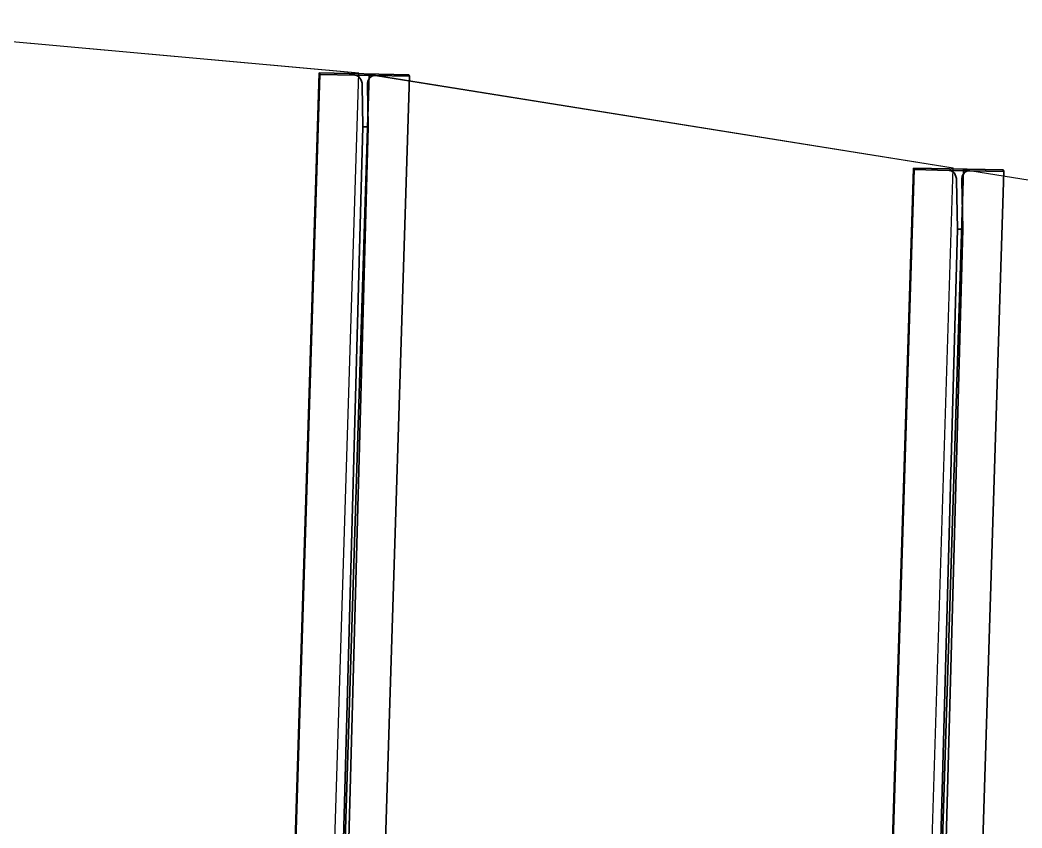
# Model space of a CAD drawing. Header units: metres. Extents: x 0.7 to 65.6, y 3.4 to 27.5.
# Drawn here: x 26.444 to 28.361, y 24.994 to 26.54 of the extents above; entities that cross this region are included whole.
import ezdxf

# ---------------------------------------------------------------- set-up
doc = ezdxf.new("R2010")
doc.units = ezdxf.units.M
doc.layers.add('A-GENM', color=7, linetype='Continuous', lineweight=35)

# ---------------------------------------------------------------- blocks, each defined once
blk = doc.blocks.new('SCR_B_08_SE_6 - SCR_B_08_SE_6-5519688-DRG 2873024 - SECTION 2')
at = {"layer": 'A-GENM', "color": 254, "lineweight": 25, "true_color": 0xd4d4d4}
for p, q in [((-1098.8522, 26.5403), (-1097.7321, 26.4389)), ((-1097.7318, 26.4383), (-1098.8519, 26.5397)), ((-1097.8234, 23.5127), (-1097.7318, 26.4383)), ((-1097.7318, 26.4382), (-1097.7321, 26.4389))]:
    blk.add_line(p, q, dxfattribs=at)
blk = doc.blocks.new('SCR_B_08_SE_7 - SCR_B_08_SE_7-5520524-DRG 2873024 - SECTION 2')
at = {"layer": 'A-GENM', "color": 254, "lineweight": 25, "true_color": 0xd4d4d4}
for p, q in [((-1097.8037, 23.5129), (-1097.7122, 26.4363)), ((-1097.712, 26.4357), (-1097.8034, 23.5123)), ((-1097.7122, 26.4363), (-1096.5946, 26.2573)), ((-1097.7122, 26.4363), (-1097.712, 26.4357)), ((-1096.5943, 26.2567), (-1097.712, 26.4357)), ((-1096.6809, 23.4885), (-1096.5943, 26.2567)), ((-1096.5943, 26.2566), (-1096.5946, 26.2573))]:
    blk.add_line(p, q, dxfattribs=at)
blk = doc.blocks.new('SCR_B_08_SE_8 - SCR_B_08_SE_8-5521360-DRG 2873024 - SECTION 2')
at = {"layer": 'A-GENM', "color": 254, "lineweight": 25, "true_color": 0xd4d4d4}
for p, q in [((-1096.6612, 23.4887), (-1096.5747, 26.2541)), ((-1096.5745, 26.2535), (-1096.661, 23.4881)), ((-1096.5747, 26.2541), (-1095.457, 26.075)), ((-1096.5747, 26.2541), (-1096.5745, 26.2535)), ((-1095.4568, 26.0744), (-1096.5745, 26.2535))]:
    blk.add_line(p, q, dxfattribs=at)
blk = doc.blocks.new('T2DPAA-T2D-C3S-DU-M3D-100304_rvt-1-DRG 2873024 - SECTION 2')
at = {"layer": 'A-GENM', "color": 254, "lineweight": 25, "true_color": 0xd4d4d4}
for name in ['SCR_B_08_SE_6 - SCR_B_08_SE_6-5519688-DRG 2873024 - SECTION 2', 'SCR_B_08_SE_7 - SCR_B_08_SE_7-5520524-DRG 2873024 - SECTION 2', 'SCR_B_08_SE_8 - SCR_B_08_SE_8-5521360-DRG 2873024 - SECTION 2']:
    blk.add_blockref(name, (0, 0), dxfattribs=at)
blk = doc.blocks.new('BR08_GEN_POST_0 - 360UB_BASE-8745528-DRG 2873024 - SECTION 2')
at = {"layer": 'A-GENM'}
for p, q in [((-1097.8977, 23.5603), (-1097.8077, 26.4392)), ((-1097.8964, 23.5603), (-1097.8065, 26.4362)), ((-1097.6361, 26.4355), (-1097.8077, 26.4392)), ((-1097.8077, 26.4392), (-1097.8065, 26.4362)), ((-1097.8065, 26.4362), (-1097.7396, 26.4348)), ((-1097.7396, 26.4348), (-1097.7017, 26.434)), ((-1097.6349, 26.4325), (-1097.7248, 23.5566)), ((-1097.7017, 26.434), (-1097.6349, 26.4325)), ((-1097.6349, 26.4325), (-1097.6361, 26.4355)), ((-1097.7238, 26.336), (-1097.7253, 26.4158)), ((-1097.7153, 26.4156), (-1097.7138, 26.3358)), ((-1097.7998, 23.5582), (-1097.7238, 26.336)), ((-1097.7138, 26.3358), (-1097.7898, 23.558)), ((-1097.7138, 26.3358), (-1097.7238, 26.336))]:
    blk.add_line(p, q, dxfattribs=at)
at = {"layer": 'A-GENM', "flags": 128}
for points in [[(-1097.7253, 26.4158), (-1097.7256, 26.4195), (-1097.7265, 26.423), (-1097.7279, 26.4262), (-1097.7296, 26.4291), (-1097.7318, 26.4315), (-1097.7342, 26.4332), (-1097.7369, 26.4343), (-1097.7396, 26.4348)], [(-1097.7017, 26.434), (-1097.7044, 26.4337), (-1097.707, 26.4327), (-1097.7094, 26.431), (-1097.7115, 26.4287), (-1097.7132, 26.4259), (-1097.7144, 26.4227), (-1097.7151, 26.4193), (-1097.7153, 26.4156)]]:
    blk.add_lwpolyline(points, dxfattribs=at)
blk = doc.blocks.new('BR08_GEN_POST_0 - 360UB_BASE-8745532-DRG 2873024 - SECTION 2')
at = {"layer": 'A-GENM'}
for p, q in [((-1096.7553, 23.5361), (-1096.6702, 26.2569)), ((-1096.754, 23.5361), (-1096.669, 26.2539)), ((-1096.4986, 26.2532), (-1096.6702, 26.2569)), ((-1096.6702, 26.2569), (-1096.669, 26.2539)), ((-1096.669, 26.2539), (-1096.6021, 26.2525)), ((-1096.6021, 26.2525), (-1096.5642, 26.2517)), ((-1096.4974, 26.2503), (-1096.5824, 23.5325)), ((-1096.5642, 26.2517), (-1096.4974, 26.2503)), ((-1096.4974, 26.2503), (-1096.4986, 26.2532)), ((-1096.586, 26.1402), (-1096.5878, 26.2336)), ((-1096.5778, 26.2333), (-1096.576, 26.1399)), ((-1096.6573, 23.534), (-1096.586, 26.1402)), ((-1096.576, 26.1399), (-1096.6474, 23.5338)), ((-1096.576, 26.1399), (-1096.586, 26.1402))]:
    blk.add_line(p, q, dxfattribs=at)
at = {"layer": 'A-GENM', "flags": 128}
for points in [[(-1096.5878, 26.2336), (-1096.5881, 26.2372), (-1096.589, 26.2407), (-1096.5903, 26.244), (-1096.5921, 26.2468), (-1096.5943, 26.2492), (-1096.5967, 26.2509), (-1096.5994, 26.2521), (-1096.6021, 26.2525)], [(-1096.5642, 26.2517), (-1096.5669, 26.2514), (-1096.5695, 26.2504), (-1096.5719, 26.2487), (-1096.574, 26.2464), (-1096.5757, 26.2436), (-1096.5769, 26.2405), (-1096.5776, 26.237), (-1096.5778, 26.2333)]]:
    blk.add_lwpolyline(points, dxfattribs=at)

msp = doc.modelspace()

# ---------------------------------------------------------------- block references
at = {"lineweight": 5}
msp.add_blockref('T2DPAA-T2D-C3S-DU-M3D-100304_rvt-1-DRG 2873024 - SECTION 2', (1124.824, 0), dxfattribs=at)
at = {"layer": 'A-GENM'}
for name in ['BR08_GEN_POST_0 - 360UB_BASE-8745528-DRG 2873024 - SECTION 2', 'BR08_GEN_POST_0 - 360UB_BASE-8745532-DRG 2873024 - SECTION 2']:
    msp.add_blockref(name, (1124.824, 0), dxfattribs=at)

doc.saveas('drawing.dxf')
